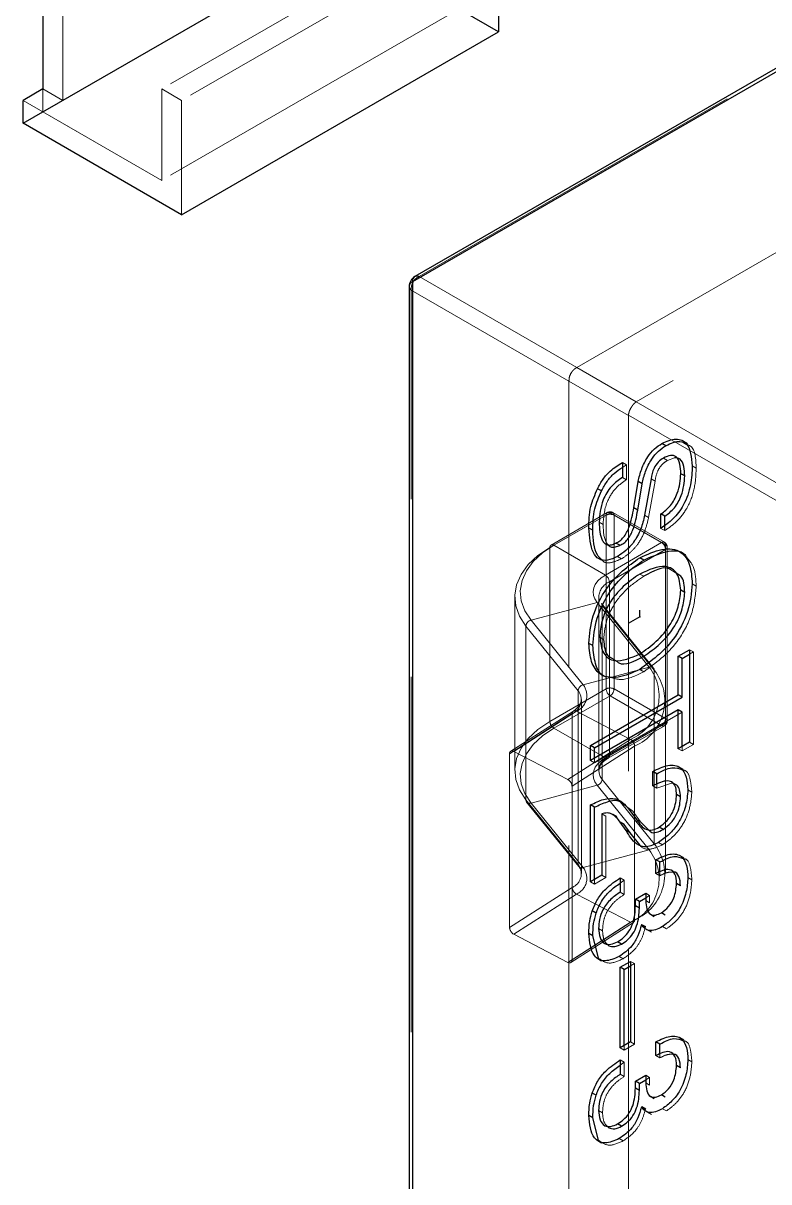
# Model space of a CAD drawing. Header units: millimetres. Extents: x 0 to 841, y 0 to 2287.
# Drawn here: x 625.284 to 627.946, y 238.921 to 243.06 of the extents above; entities that cross this region are included whole.
import ezdxf

# ---------------------------------------------------------------- set-up
doc = ezdxf.new("R2010")
doc.units = ezdxf.units.MM
doc.header["$PDSIZE"] = -1
doc.linetypes.add('HIDDEN', pattern=[1.905, 1.27, -0.635])

msp = doc.modelspace()

# ---------------------------------------------------------------- linework, layer by layer
at = {"color": 7, "linetype": 'HIDDEN', "lineweight": 18}
for p, q in [((625.8496, 244.5806), (625.8496, 242.7842)), ((626.9102, 243.4782), (625.7789, 242.825)), ((626.9809, 243.4373), (625.8496, 242.7842)), ((626.9102, 243.1515), (625.7789, 242.4984)), ((625.4253, 243.1108), (625.4253, 242.7842)), ((626.6973, 242.1551), (628.239, 243.0451)), ((627.2609, 241.8303), (629.0428, 242.8589)), ((625.3546, 242.7433), (625.3546, 242.825)), ((625.4253, 242.7842), (625.3546, 242.825)), ((625.8496, 242.7842), (625.7789, 242.825)), ((625.7789, 242.825), (625.7789, 242.4984)), ((625.7789, 242.4984), (625.2839, 242.7842)), ((625.8496, 242.7842), (625.8496, 242.3759)), ((625.7789, 242.4984), (625.3546, 242.7433)), ((629.255, 242.7365), (627.4731, 241.7078)), ((627.2605, 241.83), (626.6973, 242.1551)), ((626.6695, 237.5504), (626.6695, 242.1069)), ((626.6695, 242.1069), (627.2326, 241.7818)), ((627.4731, 241.7078), (627.2609, 241.8303)), ((627.2327, 236.9474), (627.2327, 241.7813)), ((627.2327, 241.7813), (627.4448, 241.6588)), ((628.0274, 241.3873), (627.4727, 241.7075)), ((627.4448, 241.6593), (627.9995, 241.339)), ((627.4448, 241.6588), (627.4448, 236.8249)), ((627.6555, 241.5592), (627.6414, 241.5673)), ((627.4376, 241.4828), (627.4235, 241.491)), ((627.5845, 241.4984), (627.5703, 241.5066)), ((627.6091, 241.5078), (627.5845, 241.4984)), ((627.4235, 241.4728), (627.4376, 241.4828)), ((627.4376, 241.4828), (627.4376, 241.4293)), ((627.6869, 241.4705), (627.6727, 241.4787)), ((627.4376, 241.4293), (627.4235, 241.4375)), ((627.54, 241.4237), (627.5168, 241.2943)), ((627.54, 241.4237), (627.5259, 241.4319)), ((627.3655, 241.3027), (627.1647, 241.1868)), ((627.3696, 241.3119), (627.1689, 241.196)), ((627.1789, 241.195), (627.3796, 241.3109)), ((627.3655, 240.6821), (627.3655, 241.3027)), ((627.3796, 241.3109), (627.5635, 241.2047)), ((627.5735, 241.2057), (627.3896, 241.3119)), ((627.3938, 241.3027), (627.3938, 240.6821)), ((627.5776, 241.1966), (627.3938, 241.3027)), ((627.5168, 241.2943), (627.5027, 241.3025)), ((627.3546, 241.2698), (627.3404, 241.2779)), ((627.5748, 241.2475), (627.5607, 241.2556)), ((627.5635, 241.2047), (627.3627, 241.0888)), ((627.1647, 240.5662), (627.1647, 241.1868)), ((627.1789, 241.195), (627.3627, 241.0888)), ((627.3768, 241.0643), (627.5776, 241.1803)), ((627.5776, 240.576), (627.5776, 241.1966)), ((627.5776, 241.1803), (627.5776, 240.5597)), ((627.5835, 240.5678), (627.5835, 241.1884)), ((627.3346, 241.1503), (627.3487, 241.1421)), ((627.4202, 241.1471), (627.4061, 241.1552)), ((627.4995, 241.0842), (627.4853, 241.0924)), ((627.618, 241.0937), (627.5966, 241.1071)), ((627.3768, 241.0643), (627.3768, 240.4438)), ((627.6869, 241.0496), (627.6727, 241.0578)), ((627.0388, 241.0113), (627.0388, 240.3907)), ((627.3388, 241.0113), (627.3388, 240.3907)), ((627.0972, 240.9276), (627.3328, 240.991)), ((627.3328, 240.991), (627.5192, 240.7603)), ((627.5348, 240.7565), (627.3484, 240.9872)), ((627.3509, 240.9796), (627.3509, 240.359)), ((627.5373, 240.7488), (627.3509, 240.9796)), ((627.2836, 240.6968), (627.0972, 240.9276)), ((627.0791, 240.2858), (627.0791, 240.9064)), ((627.0791, 240.9064), (627.2654, 240.6756)), ((627.3565, 240.8589), (627.3424, 240.8671)), ((627.3857, 240.7919), (627.4063, 240.7782)), ((627.6772, 240.814), (627.6631, 240.8222)), ((627.6631, 240.8058), (627.6772, 240.814)), ((627.6772, 240.814), (627.6772, 240.4838)), ((627.2836, 240.6968), (627.5192, 240.7603)), ((627.4995, 240.7429), (627.4853, 240.7511)), ((627.5373, 240.7488), (627.5373, 240.1282)), ((627.1647, 240.5662), (627.3655, 240.6821)), ((627.2654, 240.0551), (627.2654, 240.6756)), ((627.3938, 240.6821), (627.5776, 240.576)), ((627.3796, 240.6576), (627.1789, 240.5417)), ((627.2776, 240.0233), (627.2776, 240.6439)), ((627.5635, 240.5515), (627.3796, 240.6576)), ((627.5776, 240.0233), (627.5776, 240.6439)), ((627.2442, 240.5937), (627.0207, 240.4504)), ((627.2483, 240.6028), (627.0247, 240.4595)), ((627.0355, 240.459), (627.2591, 240.6023)), ((627.2442, 239.9731), (627.2442, 240.5937)), ((627.2591, 240.6023), (627.4523, 240.5019)), ((627.6366, 240.5987), (627.3237, 240.418)), ((627.3627, 240.4356), (627.1789, 240.5417)), ((627.3627, 240.4356), (627.5635, 240.5515)), ((627.3727, 240.4346), (627.5735, 240.5505)), ((627.5776, 240.5597), (627.3768, 240.4438)), ((627.4523, 240.5019), (627.2287, 240.3585)), ((627.0355, 240.459), (627.2287, 240.3585)), ((627.2436, 240.3345), (627.4672, 240.4778)), ((627.4672, 240.4778), (627.4672, 239.8572)), ((627.6366, 240.4604), (627.6225, 240.4686)), ((627.6772, 240.4838), (627.6366, 240.4604)), ((627.6366, 240.4604), (627.6366, 240.4767)), ((627.6772, 240.4838), (627.6631, 240.492)), ((627.0207, 239.8298), (627.0207, 240.4504)), ((627.3237, 240.418), (627.3095, 240.4262)), ((627.3237, 240.418), (627.3237, 240.4344)), ((627.6393, 240.3957), (627.6252, 240.4039)), ((627.3328, 240.3378), (627.0972, 240.2743)), ((627.2436, 240.3345), (627.2436, 239.7139)), ((627.5192, 240.107), (627.3328, 240.3378)), ((627.3509, 240.359), (627.5373, 240.1282)), ((627.5458, 240.3275), (627.5317, 240.3357)), ((627.5991, 240.3451), (627.5458, 240.3275)), ((627.5458, 240.3275), (627.5458, 240.3403)), ((627.6714, 240.313), (627.6573, 240.3212)), ((627.2654, 240.0551), (627.0791, 240.2858)), ((627.0816, 240.2781), (627.268, 240.0474)), ((627.0972, 240.2743), (627.2836, 240.0436)), ((627.4218, 240.2783), (627.4076, 240.2865)), ((627.42, 240.2755), (627.4608, 240.245)), ((627.4608, 240.245), (627.4467, 240.2531)), ((627.3642, 240.2271), (627.3501, 240.2353)), ((627.3642, 240.2271), (627.3642, 240.0085)), ((627.4608, 240.245), (627.4879, 240.207)), ((627.4879, 240.207), (627.4737, 240.2152)), ((627.4879, 240.207), (627.5242, 240.1719)), ((627.4795, 240.1256), (627.4936, 240.1174)), ((627.5671, 240.1256), (627.5529, 240.1338)), ((627.5192, 240.107), (627.2836, 240.0436)), ((627.6422, 240.0789), (627.628, 240.0871)), ((627.3642, 240.0085), (627.3237, 239.9851)), ((627.3237, 239.9851), (627.3237, 240.0014)), ((627.3642, 240.0085), (627.3501, 240.0167)), ((627.4299, 239.9991), (627.4158, 240.0072)), ((627.4158, 239.9881), (627.4299, 239.9991)), ((627.4299, 239.9991), (627.4299, 239.9478)), ((627.5574, 240.0147), (627.5433, 240.0228)), ((627.5574, 240.0147), (627.5574, 240.0291)), ((627.6714, 240.0002), (627.6573, 240.0083)), ((627.0207, 239.8298), (627.2442, 239.9731)), ((627.3237, 239.9851), (627.3095, 239.9932)), ((627.2591, 239.9491), (627.0355, 239.8057)), ((627.4523, 239.8486), (627.2591, 239.9491)), ((627.4299, 239.9478), (627.4158, 239.9559)), ((627.5207, 239.9444), (627.5066, 239.9526)), ((627.5066, 239.9362), (627.5207, 239.9444)), ((627.5207, 239.9176), (627.5066, 239.9258)), ((627.5207, 239.9444), (627.5207, 239.9176)), ((627.5236, 239.8773), (627.5237, 239.8772)), ((627.2287, 239.7053), (627.4523, 239.8486)), ((627.2395, 239.7048), (627.4631, 239.8481)), ((627.4672, 239.8572), (627.2436, 239.7139)), ((627.5053, 239.8306), (627.4911, 239.8388)), ((627.5806, 239.825), (627.5665, 239.8332)), ((627.2287, 239.7053), (627.0355, 239.8057)), ((627.3526, 239.8184), (627.3385, 239.8265)), ((627.5072, 239.8317), (627.5053, 239.8306)), ((627.513, 239.821), (627.5272, 239.8128)), ((627.3353, 239.7181), (627.3494, 239.71)), ((627.426, 239.718), (627.4119, 239.7261)), ((627.4666, 239.7007), (627.4525, 239.7089)), ((627.4525, 239.6926), (627.4666, 239.7007)), ((627.4666, 239.7007), (627.4666, 239.4129)), ((627.4666, 239.4129), (627.4525, 239.4211)), ((627.6422, 239.4285), (627.628, 239.4366)), ((627.4299, 239.3917), (627.4158, 239.3999)), ((627.4666, 239.4129), (627.4299, 239.3917)), ((627.4299, 239.3917), (627.4299, 239.4081)), ((627.5574, 239.3642), (627.5574, 239.3786)), ((627.4299, 239.3486), (627.4158, 239.3568)), ((627.4158, 239.3377), (627.4299, 239.3486)), ((627.4299, 239.3486), (627.4299, 239.2973)), ((627.5574, 239.3642), (627.5433, 239.3724)), ((627.6714, 239.3497), (627.6573, 239.3579)), ((627.4299, 239.2973), (627.4158, 239.3055)), ((627.5207, 239.2939), (627.5066, 239.3021)), ((627.5066, 239.2858), (627.5207, 239.2939)), ((627.5207, 239.2672), (627.5066, 239.2753)), ((627.5207, 239.2939), (627.5207, 239.2672)), ((627.5236, 239.2268), (627.5237, 239.2268)), ((627.3526, 239.1679), (627.3385, 239.1761)), ((627.5053, 239.1802), (627.4911, 239.1883)), ((627.5072, 239.1813), (627.5053, 239.1802)), ((627.5806, 239.1746), (627.5665, 239.1827)), ((627.513, 239.1705), (627.5272, 239.1624)), ((627.3353, 239.0677), (627.3494, 239.0595)), ((627.426, 239.0675), (627.4119, 239.0757))]:
    msp.add_line(p, q, dxfattribs=at)
at = {"color": 7, "linetype": 'Continuous', "lineweight": 25}
for p, q in [((626.9809, 243.4373), (626.9809, 243.0291)), ((625.2839, 242.7025), (626.4153, 243.3556)), ((626.9809, 243.0291), (626.4153, 243.3556)), ((625.3546, 243.1516), (625.3546, 242.825)), ((625.8496, 242.3759), (626.9809, 243.0291)), ((628.2156, 243.0264), (626.674, 242.1364)), ((628.2239, 243.0447), (626.6822, 242.1548)), ((625.3546, 242.825), (625.2839, 242.7842)), ((625.2839, 242.7025), (625.2839, 242.7842)), ((625.8496, 242.3759), (625.2839, 242.7025)), ((626.6622, 242.1201), (626.6622, 237.5636)), ((626.674, 242.1364), (626.674, 237.58)), ((627.5787, 241.5509), (627.5645, 241.559)), ((627.4235, 241.491), (627.4235, 241.4375)), ((627.6463, 241.4427), (627.6321, 241.4508)), ((627.4641, 241.3292), (627.4795, 241.4229)), ((627.4782, 241.3211), (627.4937, 241.4148)), ((627.4937, 241.4148), (627.4795, 241.4229)), ((627.5259, 241.4319), (627.5027, 241.3025)), ((627.3488, 241.3891), (627.3346, 241.3973)), ((627.4782, 241.3211), (627.4641, 241.3292)), ((627.5607, 241.2556), (627.5607, 241.3069)), ((627.5748, 241.2988), (627.5607, 241.3069)), ((627.5748, 241.2475), (627.5748, 241.2988)), ((627.3179, 241.2486), (627.3037, 241.2568)), ((627.4145, 241.195), (627.4003, 241.2032)), ((627.4995, 241.1422), (627.4853, 241.1504)), ((627.6463, 241.0262), (627.6321, 241.0344)), ((627.3179, 240.8366), (627.3037, 240.8448)), ((627.4995, 240.7987), (627.4853, 240.8068)), ((627.6225, 240.7988), (627.6631, 240.8222)), ((627.6225, 240.6604), (627.6225, 240.7988)), ((627.6366, 240.7906), (627.6225, 240.7988)), ((627.6366, 240.7906), (627.6631, 240.8058)), ((627.6366, 240.6523), (627.6366, 240.7906)), ((627.6631, 240.8222), (627.6631, 240.492)), ((627.3095, 240.4798), (627.6225, 240.6604)), ((627.3237, 240.4716), (627.6366, 240.6523)), ((627.6366, 240.6523), (627.6225, 240.6604)), ((627.6225, 240.6069), (627.3095, 240.4262)), ((627.6225, 240.4686), (627.6225, 240.6069)), ((627.6366, 240.5987), (627.6225, 240.6069)), ((627.6366, 240.4767), (627.6366, 240.5987)), ((627.3095, 240.4262), (627.3095, 240.4798)), ((627.3237, 240.4716), (627.3095, 240.4798)), ((627.3237, 240.4344), (627.3237, 240.4716)), ((627.6631, 240.492), (627.6225, 240.4686)), ((627.5317, 240.3357), (627.5317, 240.387)), ((627.5458, 240.3788), (627.5317, 240.387)), ((627.5458, 240.3403), (627.5458, 240.3788)), ((627.6308, 240.2963), (627.6167, 240.3044)), ((627.3095, 239.9932), (627.3095, 240.2676)), ((627.3237, 240.2595), (627.3095, 240.2676)), ((627.3237, 240.0014), (627.3237, 240.2595)), ((627.4467, 240.2531), (627.4737, 240.2152)), ((627.3501, 240.2353), (627.3501, 240.0167)), ((627.4036, 240.2248), (627.3894, 240.233)), ((627.437, 240.1762), (627.4158, 240.2063)), ((627.4299, 240.1981), (627.4158, 240.2063)), ((627.4512, 240.168), (627.4299, 240.1981)), ((627.4512, 240.168), (627.437, 240.1762)), ((627.4851, 240.1247), (627.4512, 240.168)), ((627.569, 240.1803), (627.5549, 240.1884)), ((627.5433, 240.0228), (627.5433, 240.0719)), ((627.5574, 240.0638), (627.5433, 240.0719)), ((627.5574, 240.0291), (627.5574, 240.0638)), ((627.3501, 240.0167), (627.3095, 239.9932)), ((627.4158, 240.0072), (627.4158, 239.9559)), ((627.6308, 239.979), (627.6167, 239.9871)), ((627.4699, 239.9314), (627.5066, 239.9526)), ((627.4699, 239.9068), (627.4699, 239.9314)), ((627.484, 239.9232), (627.4699, 239.9314)), ((627.484, 239.9232), (627.5066, 239.9362)), ((627.484, 239.8987), (627.484, 239.9232)), ((627.5066, 239.9526), (627.5066, 239.9258)), ((627.3294, 239.8808), (627.3153, 239.889)), ((627.484, 239.8987), (627.4699, 239.9068)), ((627.5229, 239.8776), (627.5236, 239.8773)), ((627.5237, 239.8772), (627.5371, 239.8695)), ((627.5767, 239.8741), (627.5626, 239.8823)), ((627.493, 239.8399), (627.4911, 239.8388)), ((627.5072, 239.8317), (627.493, 239.8399)), ((627.3179, 239.8005), (627.3037, 239.8087)), ((627.3377, 239.7211), (627.3179, 239.8005)), ((627.4202, 239.7704), (627.4061, 239.7786)), ((627.4158, 239.6877), (627.4525, 239.7089)), ((627.4525, 239.7089), (627.4525, 239.4211)), ((627.4158, 239.3999), (627.4158, 239.6877)), ((627.4299, 239.6795), (627.4158, 239.6877)), ((627.4299, 239.6795), (627.4525, 239.6926)), ((627.4299, 239.4081), (627.4299, 239.6795)), ((627.4525, 239.4211), (627.4158, 239.3999)), ((627.5433, 239.3724), (627.5433, 239.4215)), ((627.5574, 239.4133), (627.5433, 239.4215)), ((627.5574, 239.3786), (627.5574, 239.4133)), ((627.4158, 239.3568), (627.4158, 239.3055)), ((627.6308, 239.3285), (627.6167, 239.3367)), ((627.4699, 239.2809), (627.5066, 239.3021)), ((627.5066, 239.3021), (627.5066, 239.2753)), ((627.4699, 239.2564), (627.4699, 239.2809)), ((627.484, 239.2728), (627.4699, 239.2809)), ((627.484, 239.2482), (627.4699, 239.2564)), ((627.484, 239.2728), (627.5066, 239.2858)), ((627.484, 239.2482), (627.484, 239.2728)), ((627.3294, 239.2304), (627.3153, 239.2385)), ((627.5229, 239.2272), (627.5236, 239.2268)), ((627.5237, 239.2268), (627.5371, 239.219)), ((627.5767, 239.2237), (627.5626, 239.2318)), ((627.493, 239.1894), (627.4911, 239.1883)), ((627.5072, 239.1813), (627.493, 239.1894)), ((627.3179, 239.1501), (627.3037, 239.1582)), ((627.3377, 239.0707), (627.3179, 239.1501)), ((627.4202, 239.1199), (627.4061, 239.1281))]:
    msp.add_line(p, q, dxfattribs=at)
at = {"color": 7, "linetype": 'Continuous'}
for q in [(627.4857, 240.9635), (627.4438, 240.9152)]:
    msp.add_line((627.4857, 240.9394), q, dxfattribs=at)
at = {"color": 7, "linetype": 'HIDDEN', "lineweight": 18, "flags": 128}
for points in [[(627.1647, 241.1868), (627.122, 241.1581), (627.0873, 241.1259), (627.0616, 241.0911), (627.0453, 241.0544), (627.0389, 241.0167), (627.0424, 240.9789), (627.0559, 240.9418), (627.0791, 240.9064)], [(627.0972, 240.9276), (627.0751, 240.9614), (627.0623, 240.9967), (627.0589, 241.0328), (627.065, 241.0687), (627.0805, 241.1037), (627.1051, 241.1369), (627.1381, 241.1676), (627.1789, 241.195)], [(627.3627, 241.0888), (627.3478, 241.0788), (627.3357, 241.0676), (627.3267, 241.0554), (627.321, 241.0426), (627.3188, 241.0295), (627.32, 241.0163), (627.3248, 241.0034), (627.3328, 240.991)], [(627.0791, 240.2858), (627.0559, 240.3212), (627.0424, 240.3583), (627.0389, 240.3961), (627.0453, 240.4338), (627.0616, 240.4705), (627.0873, 240.5053), (627.122, 240.5375), (627.1647, 240.5662)], [(627.1789, 240.5417), (627.1381, 240.5143), (627.1051, 240.4837), (627.0805, 240.4505), (627.065, 240.4155), (627.0589, 240.3795), (627.0623, 240.3435), (627.0751, 240.3081), (627.0972, 240.2743)], [(627.3328, 240.3378), (627.3248, 240.3501), (627.32, 240.3631), (627.3188, 240.3763), (627.321, 240.3894), (627.3267, 240.4022), (627.3357, 240.4144), (627.3478, 240.4256), (627.3627, 240.4356)], [(627.3768, 240.4438), (627.3639, 240.4351), (627.3535, 240.4254), (627.3457, 240.4148), (627.3407, 240.4037), (627.3388, 240.3923), (627.3399, 240.3809), (627.344, 240.3697), (627.3509, 240.359)]]:
    msp.add_lwpolyline(points, dxfattribs=at)
at = {"color": 7, "linetype": 'Continuous', "lineweight": 25}
for centre, radius, start, end in [((626.7022, 242.1201), 0.04, 119.9973, 180), ((626.6934, 242.1387), 0.0196, 124.7789, 186.5333), ((626.6822, 242.1181), 0.0201, 114.3332, 174.3466)]:
    msp.add_arc(centre, radius, start, end, dxfattribs=at)
at = {"color": 7, "linetype": 'HIDDEN', "lineweight": 18}
for centre, radius, start, end in [((626.7185, 242.1107), 0.0492, 115.4861, 184.5139), ((626.6902, 242.1394), 0.0173, 65.4645, 117.2604), ((626.6795, 242.1209), 0.0173, 182.7397, 234.5446), ((627.3741, 241.3041), 0.00873, 50.7967, 189.214), ((627.3796, 241.2754), 0.0307, 62.6097, 117.3903), ((627.3796, 241.2945), 0.02, 60.0027, 119.9973), ((627.3851, 241.3041), 0.00873, 350.786, 129.2033), ((627.569, 241.198), 0.00873, 350.786, 129.2033), ((627.5469, 241.1789), 0.0307, 2.6055, 57.3945), ((627.5635, 241.1884), 0.02, 0, 60.0027), ((627.1733, 241.1882), 0.00873, 50.7967, 189.214), ((627.5745, 241.1884), 0.00873, 290.7834, 69.2166), ((627.3461, 241.0629), 0.0307, 2.6055, 57.3945), ((627.4026, 241.0057), 0.0641, 113.7014, 174.9785), ((627.3389, 240.9798), 0.012, 358.7633, 38.1762), ((627.103, 240.9042), 0.0241, 104.0811, 174.8849), ((627.386, 240.6569), 0.1686, 293.1683, 37.803), ((627.3976, 240.6404), 0.1769, 293.1683, 37.803), ((627.5243, 240.7483), 0.013, 2.1001, 113.3338), ((627.2232, 240.6428), 0.0535, 293.1683, 37.803), ((627.2348, 240.659), 0.0617, 293.1683, 37.803), ((627.2894, 240.6735), 0.0241, 104.0811, 174.8849), ((627.3796, 240.6548), 0.0307, 62.6097, 117.3903), ((627.3962, 240.6835), 0.0307, 182.6055, 237.3945), ((627.3631, 240.6835), 0.0307, 302.6055, 357.3945), ((627.2535, 240.5948), 0.00935, 53.3177, 186.8215), ((627.1954, 240.5676), 0.0307, 182.6055, 237.3945), ((627.5469, 240.5774), 0.0307, 302.6055, 357.3945), ((627.569, 240.5583), 0.00873, 230.7967, 9.214), ((627.5635, 240.5678), 0.02, 299.9973, 0), ((627.5745, 240.5678), 0.00873, 290.7834, 69.2166), ((627.4378, 240.4763), 0.0294, 2.9913, 60.4271), ((627.0299, 240.4515), 0.00935, 53.3177, 186.8215), ((627.3682, 240.4424), 0.00873, 230.7967, 9.214), ((627.2142, 240.3329), 0.0294, 2.9913, 60.4271), ((627.327, 240.3611), 0.0241, 284.0811, 354.8849), ((627.0911, 240.2855), 0.012, 178.7633, 218.1762), ((627.0922, 240.2879), 0.0145, 222.8101, 289.9933), ((627.3976, 240.0198), 0.1769, 293.1683, 37.803), ((627.386, 240.0037), 0.1686, 293.1683, 37.803), ((627.2232, 240.0223), 0.0535, 293.1683, 37.803), ((627.2348, 240.0058), 0.0617, 293.1683, 37.803), ((627.2784, 240.0555), 0.013, 182.1001, 293.3338), ((627.2736, 239.9747), 0.0294, 182.9913, 240.4271), ((627.4569, 239.8564), 0.0103, 307.0094, 4.8682), ((627.0501, 239.8313), 0.0294, 182.9913, 240.4271), ((627.2343, 239.7128), 0.00935, 233.3177, 6.8215)]:
    msp.add_arc(centre, radius, start, end, dxfattribs=at)
for points, knots in [([(627.2326, 241.7818), (627.2329, 241.7868), (627.2334, 241.7972), (627.2408, 241.8124), (627.2504, 241.8238), (627.2572, 241.828), (627.2605, 241.83)], [0, 0, 0, 0, 0.270879, 0.562239, 0.789104, 1, 1, 1, 1]), ([(627.2609, 241.8303), (627.2609, 241.8302), (627.2607, 241.8301), (627.2606, 241.8301), (627.2605, 241.83)], [0, 0, 0, 0, 0.559524, 1, 1, 1, 1]), ([(627.2326, 241.7818), (627.2326, 241.7817), (627.2327, 241.7815), (627.2327, 241.7814), (627.2327, 241.7813)], [0, 0, 0, 0, 0.5604225, 1, 1, 1, 1]), ([(627.4448, 241.6593), (627.4456, 241.664), (627.4474, 241.6737), (627.455, 241.6887), (627.464, 241.7005), (627.4698, 241.7053), (627.4727, 241.7075)], [0, 0, 0, 0, 0.270879, 0.562239, 0.789104, 1, 1, 1, 1]), ([(627.4727, 241.7075), (627.4727, 241.7076), (627.4729, 241.7077), (627.473, 241.7078), (627.4731, 241.7078)], [0, 0, 0, 0, 0.560423, 1, 1, 1, 1]), ([(627.4448, 241.6588), (627.4448, 241.6589), (627.4448, 241.6591), (627.4448, 241.6592), (627.4448, 241.6593)], [0, 0, 0, 0, 0.559524, 1, 1, 1, 1]), ([(627.6533, 241.555), (627.658, 241.5533), (627.684, 241.5441), (627.6856, 241.5036), (627.6869, 241.4705)], [0, 0, 0, 0, 0.184001, 1, 1, 1, 1]), ([(627.5845, 241.4984), (627.578, 241.4942), (627.5652, 241.4857), (627.5458, 241.4576), (627.5422, 241.4366), (627.54, 241.4237)], [0, 0, 0, 0, 0.281065, 0.560857, 1, 1, 1, 1]), ([(627.6869, 241.4705), (627.686, 241.4484), (627.6843, 241.4042), (627.6613, 241.3338), (627.619, 241.278), (627.5896, 241.2577), (627.5748, 241.2475)], [0, 0, 0, 0, 0.281051, 0.56001, 0.779449, 1, 1, 1, 1]), ([(627.4376, 241.4293), (627.424, 241.4199), (627.3969, 241.4012), (627.3593, 241.3383), (627.3564, 241.2958), (627.3546, 241.2698)], [0, 0, 0, 0, 0.281068, 0.559952, 1, 1, 1, 1]), ([(627.5168, 241.2943), (627.5131, 241.278), (627.5056, 241.2454), (627.481, 241.1996), (627.4504, 241.1664), (627.4303, 241.1535), (627.4202, 241.1471)], [0, 0, 0, 0, 0.280441, 0.559451, 0.779474, 1, 1, 1, 1]), ([(627.3546, 241.2698), (627.3555, 241.2456), (627.3567, 241.2153), (627.3709, 241.1981), (627.3737, 241.1947)], [0, 0, 0, 0, 0.799239, 1, 1, 1, 1]), ([(627.4202, 241.1471), (627.4083, 241.1416), (627.3844, 241.1308), (627.3589, 241.1317), (627.3511, 241.1416), (627.3497, 241.1434)], [0, 0, 0, 0, 0.450992, 0.900543, 1, 1, 1, 1]), ([(627.654, 241.1503), (627.6629, 241.1401), (627.6836, 241.1161), (627.6857, 241.0738), (627.6869, 241.0496)], [0, 0, 0, 0, 0.427849, 1, 1, 1, 1]), ([(627.4995, 241.0842), (627.4797, 241.0708), (627.4402, 241.044), (627.3897, 240.9835), (627.3617, 240.9157), (627.3582, 240.8779), (627.3565, 240.8589)], [0, 0, 0, 0, 0.280886, 0.559907, 0.779495, 1, 1, 1, 1]), ([(627.6869, 241.0496), (627.6839, 241.0171), (627.6781, 240.9521), (627.6112, 240.8251), (627.5419, 240.7741), (627.4995, 240.7429)], [0, 0, 0, 0, 0.281135, 0.560381, 1, 1, 1, 1]), ([(627.4995, 240.7429), (627.4727, 240.7299), (627.4288, 240.7086), (627.3942, 240.7192), (627.3807, 240.7234)], [0, 0, 0, 0, 0.609905, 1, 1, 1, 1]), ([(627.2766, 240.6434), (627.276, 240.6366), (627.2748, 240.6236), (627.2569, 240.6095), (627.2483, 240.6028)], [0, 0, 0, 0, 0.52028, 1, 1, 1, 1]), ([(627.3398, 240.3914), (627.3407, 240.3981), (627.3423, 240.4107), (627.3593, 240.4266), (627.3709, 240.4335), (627.3727, 240.4346)], [0, 0, 0, 0, 0.481505, 0.920724, 1, 1, 1, 1]), ([(627.6381, 240.393), (627.6406, 240.3927), (627.6555, 240.3907), (627.667, 240.3592), (627.6699, 240.3284), (627.6714, 240.313)], [0, 0, 0, 0, 0.092178, 0.545213, 1, 1, 1, 1]), ([(627.6714, 240.313), (627.6697, 240.2937), (627.6662, 240.2553), (627.6411, 240.196), (627.6043, 240.152), (627.5795, 240.1344), (627.5671, 240.1256)], [0, 0, 0, 0, 0.280638, 0.559382, 0.779283, 1, 1, 1, 1]), ([(627.5671, 240.1256), (627.5523, 240.1188), (627.5227, 240.105), (627.4948, 240.1117), (627.4861, 240.1233), (627.4851, 240.1247)], [0, 0, 0, 0, 0.468478, 0.938768, 1, 1, 1, 1]), ([(627.268, 240.0474), (627.2735, 240.0401), (627.2798, 240.0319), (627.277, 240.0238), (627.2766, 240.0229)], [0, 0, 0, 0, 0.879962, 1, 1, 1, 1]), ([(627.6409, 240.076), (627.6436, 240.0756), (627.6578, 240.0735), (627.668, 240.0434), (627.6703, 240.0146), (627.6714, 240.0002)], [0, 0, 0, 0, 0.108774, 0.553483, 1, 1, 1, 1]), ([(627.6017, 240.0277), (627.5953, 240.0276), (627.5814, 240.0273), (627.5658, 240.0191), (627.5574, 240.0147)], [0, 0, 0, 0, 0.456725, 1, 1, 1, 1]), ([(627.6714, 240.0002), (627.6701, 239.9826), (627.6676, 239.9475), (627.6477, 239.8929), (627.6149, 239.8499), (627.592, 239.8334), (627.5806, 239.825)], [0, 0, 0, 0, 0.280832, 0.559816, 0.77948, 1, 1, 1, 1]), ([(627.4299, 239.9478), (627.4186, 239.9402), (627.396, 239.9252), (627.3675, 239.889), (627.3541, 239.8501), (627.3531, 239.829), (627.3526, 239.8184)], [0, 0, 0, 0, 0.280929, 0.559406, 0.779167, 1, 1, 1, 1]), ([(627.3526, 239.8184), (627.3535, 239.8065), (627.3554, 239.7829), (627.3683, 239.7705), (627.3747, 239.7643)], [0, 0, 0, 0, 0.501777, 1, 1, 1, 1]), ([(627.5053, 239.8306), (627.5018, 239.8178), (627.4948, 239.7923), (627.4679, 239.7471), (627.4419, 239.729), (627.426, 239.718)], [0, 0, 0, 0, 0.281257, 0.561403, 1, 1, 1, 1]), ([(627.426, 239.718), (627.4082, 239.7101), (627.3727, 239.6945), (627.3493, 239.7123), (627.3377, 239.7211)], [0, 0, 0, 0, 0.5016932, 1, 1, 1, 1]), ([(627.6409, 239.4255), (627.6436, 239.4251), (627.6578, 239.423), (627.668, 239.3929), (627.6703, 239.3641), (627.6714, 239.3497)], [0, 0, 0, 0, 0.108774, 0.553483, 1, 1, 1, 1]), ([(627.6017, 239.3772), (627.5953, 239.3771), (627.5814, 239.3768), (627.5658, 239.3687), (627.5574, 239.3642)], [0, 0, 0, 0, 0.456725, 1, 1, 1, 1]), ([(627.6714, 239.3497), (627.6701, 239.3321), (627.6676, 239.2971), (627.6477, 239.2424), (627.6149, 239.1995), (627.592, 239.1829), (627.5806, 239.1746)], [0, 0, 0, 0, 0.2808315, 0.5598156, 0.7794796, 1, 1, 1, 1]), ([(627.4299, 239.2973), (627.4186, 239.2898), (627.396, 239.2748), (627.3675, 239.2385), (627.3541, 239.1996), (627.3531, 239.1785), (627.3526, 239.1679)], [0, 0, 0, 0, 0.2809286, 0.5594057, 0.779167, 1, 1, 1, 1]), ([(627.5053, 239.1802), (627.5018, 239.1674), (627.4948, 239.1418), (627.4679, 239.0966), (627.4419, 239.0785), (627.426, 239.0675)], [0, 0, 0, 0, 0.281257, 0.561403, 1, 1, 1, 1]), ([(627.3526, 239.1679), (627.3535, 239.156), (627.3554, 239.1324), (627.3683, 239.12), (627.3747, 239.1138)], [0, 0, 0, 0, 0.501777, 1, 1, 1, 1]), ([(627.426, 239.0675), (627.4082, 239.0597), (627.3727, 239.044), (627.3493, 239.0618), (627.3377, 239.0707)], [0, 0, 0, 0, 0.501693, 1, 1, 1, 1])]:
    msp.add_open_spline(points, degree=3, knots=knots, dxfattribs=at)
at = {"color": 7, "linetype": 'Continuous', "lineweight": 25}
for points, knots in [([(627.5645, 241.559), (627.5818, 241.5664), (627.6162, 241.5812), (627.665, 241.5583), (627.6698, 241.5089), (627.6727, 241.4787)], [0, 0, 0, 0, 0.281149, 0.560398, 1, 1, 1, 1]), ([(627.4795, 241.4229), (627.4832, 241.4377), (627.4905, 241.4672), (627.5107, 241.5087), (627.5373, 241.541), (627.5555, 241.553), (627.5645, 241.559)], [0, 0, 0, 0, 0.280633, 0.560163, 0.77988, 1, 1, 1, 1]), ([(627.4937, 241.4148), (627.4973, 241.4295), (627.5046, 241.459), (627.5248, 241.5006), (627.5515, 241.5329), (627.5696, 241.5449), (627.5787, 241.5509)], [0, 0, 0, 0, 0.280633, 0.560163, 0.77988, 1, 1, 1, 1]), ([(627.5787, 241.5509), (627.5965, 241.5593), (627.6259, 241.5731), (627.6456, 241.5601), (627.6533, 241.555)], [0, 0, 0, 0, 0.6095088, 1, 1, 1, 1]), ([(627.3346, 241.3973), (627.3409, 241.409), (627.3535, 241.4324), (627.3846, 241.467), (627.4087, 241.4819), (627.4235, 241.491)], [0, 0, 0, 0, 0.280017, 0.560188, 1, 1, 1, 1]), ([(627.5703, 241.5066), (627.5639, 241.5023), (627.5511, 241.4939), (627.5316, 241.4658), (627.5281, 241.4447), (627.5259, 241.4319)], [0, 0, 0, 0, 0.281065, 0.560857, 1, 1, 1, 1]), ([(627.6321, 241.4508), (627.6315, 241.4627), (627.6301, 241.4863), (627.6186, 241.5124), (627.5956, 241.519), (627.5788, 241.5107), (627.5703, 241.5066)], [0, 0, 0, 0, 0.281258, 0.560741, 0.779851, 1, 1, 1, 1]), ([(627.6463, 241.4427), (627.6456, 241.4544), (627.6441, 241.4778), (627.633, 241.5053), (627.6164, 241.507), (627.6091, 241.5078)], [0, 0, 0, 0, 0.360656, 0.719037, 1, 1, 1, 1]), ([(627.3488, 241.3891), (627.3551, 241.4008), (627.3677, 241.4241), (627.3942, 241.4543), (627.4135, 241.4665), (627.4235, 241.4728)], [0, 0, 0, 0, 0.326605, 0.65339, 1, 1, 1, 1]), ([(627.6727, 241.4787), (627.6719, 241.4565), (627.6702, 241.4124), (627.6472, 241.342), (627.6049, 241.2862), (627.5754, 241.2658), (627.5607, 241.2556)], [0, 0, 0, 0, 0.281051, 0.56001, 0.779449, 1, 1, 1, 1]), ([(627.5607, 241.3069), (627.5726, 241.3159), (627.5965, 241.3338), (627.6271, 241.3905), (627.6302, 241.4279), (627.6321, 241.4508)], [0, 0, 0, 0, 0.280336, 0.559431, 1, 1, 1, 1]), ([(627.4235, 241.4375), (627.4099, 241.4281), (627.3828, 241.4093), (627.3452, 241.3464), (627.3422, 241.304), (627.3404, 241.2779)], [0, 0, 0, 0, 0.281068, 0.559952, 1, 1, 1, 1]), ([(627.5748, 241.2988), (627.5868, 241.3077), (627.6107, 241.3257), (627.6412, 241.3823), (627.6444, 241.4197), (627.6463, 241.4427)], [0, 0, 0, 0, 0.280336, 0.559431, 1, 1, 1, 1]), ([(627.3037, 241.2568), (627.304, 241.2819), (627.3046, 241.3267), (627.3255, 241.3758), (627.3346, 241.3973)], [0, 0, 0, 0, 0.561832, 1, 1, 1, 1]), ([(627.3179, 241.2486), (627.3182, 241.2738), (627.3187, 241.3185), (627.3396, 241.3676), (627.3488, 241.3891)], [0, 0, 0, 0, 0.561832, 1, 1, 1, 1]), ([(627.4003, 241.2032), (627.405, 241.2054), (627.4143, 241.2099), (627.4279, 241.2233), (627.4388, 241.24), (627.455, 241.276), (627.46, 241.3056), (627.4641, 241.3292)], [0, 0, 0, 0, 0.125132, 0.250051, 0.3751, 0.500419, 1, 1, 1, 1]), ([(627.5027, 241.3025), (627.4989, 241.2862), (627.4914, 241.2536), (627.4669, 241.2077), (627.4362, 241.1746), (627.4162, 241.1617), (627.4061, 241.1552)], [0, 0, 0, 0, 0.280441, 0.559451, 0.779474, 1, 1, 1, 1]), ([(627.4145, 241.195), (627.4191, 241.1973), (627.4285, 241.2017), (627.442, 241.2151), (627.4529, 241.2319), (627.4692, 241.2678), (627.4742, 241.2974), (627.4782, 241.3211)], [0, 0, 0, 0, 0.125132, 0.250051, 0.3751, 0.500419, 1, 1, 1, 1]), ([(627.4061, 241.1552), (627.394, 241.1495), (627.3697, 241.1382), (627.338, 241.1432), (627.3092, 241.1791), (627.306, 241.2247), (627.3037, 241.2568)], [0, 0, 0, 0, 0.186972, 0.373347, 0.560154, 1, 1, 1, 1]), ([(627.3497, 241.1434), (627.344, 241.149), (627.3212, 241.1712), (627.3193, 241.2154), (627.3179, 241.2486)], [0, 0, 0, 0, 0.248666, 1, 1, 1, 1]), ([(627.3404, 241.2779), (627.3417, 241.2542), (627.3433, 241.2244), (627.359, 241.202), (627.3703, 241.1956), (627.3847, 241.196), (627.3951, 241.2008), (627.4003, 241.2032)], [0, 0, 0, 0, 0.499082, 0.624446, 0.749632, 0.874738, 1, 1, 1, 1]), ([(627.3737, 241.1947), (627.3772, 241.1922), (627.3843, 241.1873), (627.3989, 241.1879), (627.4093, 241.1927), (627.4145, 241.195)], [0, 0, 0, 0, 0.333336, 0.666462, 1, 1, 1, 1]), ([(627.4853, 241.1504), (627.5121, 241.1627), (627.5656, 241.1872), (627.6331, 241.1803), (627.6675, 241.1279), (627.671, 241.0812), (627.6727, 241.0578)], [0, 0, 0, 0, 0.280853, 0.559628, 0.779347, 1, 1, 1, 1]), ([(627.4995, 241.1422), (627.5258, 241.1539), (627.5782, 241.1771), (627.6369, 241.1787), (627.6516, 241.1543), (627.654, 241.1503)], [0, 0, 0, 0, 0.457158, 0.910935, 1, 1, 1, 1]), ([(627.3037, 240.8448), (627.3065, 240.8769), (627.312, 240.941), (627.3606, 241.0387), (627.4236, 241.1068), (627.4647, 241.1358), (627.4853, 241.1504)], [0, 0, 0, 0, 0.280263, 0.55858, 0.778975, 1, 1, 1, 1]), ([(627.3179, 240.8366), (627.3206, 240.8687), (627.3261, 240.9328), (627.3748, 241.0306), (627.4378, 241.0986), (627.4789, 241.1277), (627.4995, 241.1422)], [0, 0, 0, 0, 0.280263, 0.55858, 0.778975, 1, 1, 1, 1]), ([(627.6321, 241.0344), (627.6295, 241.0562), (627.6241, 241.0996), (627.5697, 241.131), (627.5174, 241.1071), (627.4853, 241.0924)], [0, 0, 0, 0, 0.280748, 0.559819, 1, 1, 1, 1]), ([(627.5966, 241.1071), (627.5947, 241.1084), (627.5714, 241.1242), (627.5338, 241.1033), (627.4995, 241.0842)], [0, 0, 0, 0, 0.08429, 1, 1, 1, 1]), ([(627.4853, 241.0924), (627.4655, 241.0789), (627.4261, 241.0521), (627.3755, 240.9916), (627.3475, 240.9239), (627.3441, 240.886), (627.3424, 240.8671)], [0, 0, 0, 0, 0.280886, 0.559907, 0.779495, 1, 1, 1, 1]), ([(627.6463, 241.0262), (627.6449, 241.05), (627.6431, 241.0817), (627.6231, 241.0913), (627.618, 241.0937)], [0, 0, 0, 0, 0.7493438, 1, 1, 1, 1]), ([(627.6727, 241.0578), (627.6698, 241.0252), (627.6639, 240.9603), (627.5971, 240.8333), (627.5277, 240.7823), (627.4853, 240.7511)], [0, 0, 0, 0, 0.281135, 0.560381, 1, 1, 1, 1]), ([(627.4853, 240.8068), (627.5052, 240.8207), (627.545, 240.8483), (627.5961, 240.9085), (627.6259, 240.9765), (627.6301, 241.0151), (627.6321, 241.0344)], [0, 0, 0, 0, 0.280882, 0.560067, 0.779616, 1, 1, 1, 1]), ([(627.4995, 240.7987), (627.5194, 240.8125), (627.5591, 240.8401), (627.6102, 240.9003), (627.64, 240.9684), (627.6442, 241.0069), (627.6463, 241.0262)], [0, 0, 0, 0, 0.280882, 0.560067, 0.779616, 1, 1, 1, 1]), ([(627.4853, 240.7511), (627.4592, 240.7395), (627.4072, 240.7166), (627.3426, 240.7258), (627.3095, 240.777), (627.3056, 240.8221), (627.3037, 240.8448)], [0, 0, 0, 0, 0.280766, 0.559553, 0.779356, 1, 1, 1, 1]), ([(627.3807, 240.7234), (627.3726, 240.724), (627.3465, 240.726), (627.3243, 240.7703), (627.32, 240.8145), (627.3179, 240.8366)], [0, 0, 0, 0, 0.18384, 0.591141, 1, 1, 1, 1]), ([(627.3424, 240.8671), (627.3452, 240.846), (627.351, 240.804), (627.4028, 240.7713), (627.454, 240.7933), (627.4853, 240.8068)], [0, 0, 0, 0, 0.280824, 0.560143, 1, 1, 1, 1]), ([(627.3565, 240.8589), (627.3582, 240.8361), (627.3606, 240.8049), (627.3804, 240.7946), (627.3857, 240.7919)], [0, 0, 0, 0, 0.7311728, 1, 1, 1, 1]), ([(627.4063, 240.7782), (627.4078, 240.7771), (627.4298, 240.7615), (627.4658, 240.7807), (627.4995, 240.7987)], [0, 0, 0, 0, 0.065948, 1, 1, 1, 1]), ([(627.5317, 240.387), (627.5501, 240.3961), (627.5868, 240.4144), (627.6323, 240.4071), (627.6536, 240.3689), (627.656, 240.3371), (627.6573, 240.3212)], [0, 0, 0, 0, 0.28072, 0.559084, 0.779116, 1, 1, 1, 1]), ([(627.5458, 240.3788), (627.5647, 240.3888), (627.5993, 240.407), (627.626, 240.3974), (627.6381, 240.393)], [0, 0, 0, 0, 0.545814, 1, 1, 1, 1]), ([(627.6167, 240.3044), (627.6162, 240.3131), (627.6153, 240.3306), (627.6044, 240.3491), (627.5769, 240.3577), (627.5503, 240.3447), (627.5317, 240.3357)], [0, 0, 0, 0, 0.187355, 0.374008, 0.560834, 1, 1, 1, 1]), ([(627.6308, 240.2963), (627.6303, 240.3049), (627.6294, 240.3223), (627.6187, 240.3414), (627.6056, 240.3438), (627.5991, 240.3451)], [0, 0, 0, 0, 0.334065, 0.666879, 1, 1, 1, 1]), ([(627.3095, 240.2676), (627.3251, 240.2752), (627.3564, 240.2903), (627.4091, 240.2939), (627.4325, 240.2686), (627.4467, 240.2531)], [0, 0, 0, 0, 0.281037, 0.561511, 1, 1, 1, 1]), ([(627.6573, 240.3212), (627.6555, 240.3019), (627.6521, 240.2635), (627.627, 240.2042), (627.5901, 240.1602), (627.5653, 240.1426), (627.5529, 240.1338)], [0, 0, 0, 0, 0.280638, 0.559382, 0.779283, 1, 1, 1, 1]), ([(627.5549, 240.1884), (627.5646, 240.1956), (627.5841, 240.2098), (627.6058, 240.2442), (627.6149, 240.2769), (627.6161, 240.2953), (627.6167, 240.3044)], [0, 0, 0, 0, 0.280293, 0.558564, 0.778935, 1, 1, 1, 1]), ([(627.569, 240.1803), (627.5788, 240.1874), (627.5983, 240.2017), (627.6199, 240.2361), (627.6291, 240.2688), (627.6303, 240.2871), (627.6308, 240.2963)], [0, 0, 0, 0, 0.280293, 0.558564, 0.778935, 1, 1, 1, 1]), ([(627.3237, 240.2595), (627.3391, 240.2666), (627.3698, 240.2809), (627.4054, 240.2879), (627.4177, 240.2775), (627.42, 240.2755)], [0, 0, 0, 0, 0.447527, 0.894158, 1, 1, 1, 1]), ([(627.4158, 240.2063), (627.4067, 240.2177), (627.3941, 240.2336), (627.3694, 240.2405), (627.3565, 240.237), (627.3501, 240.2353)], [0, 0, 0, 0, 0.559626, 0.779993, 1, 1, 1, 1]), ([(627.4737, 240.2152), (627.4841, 240.2006), (627.4986, 240.1803), (627.5305, 240.1754), (627.5468, 240.1841), (627.5549, 240.1884)], [0, 0, 0, 0, 0.559716, 0.780121, 1, 1, 1, 1]), ([(627.5529, 240.1338), (627.5379, 240.1266), (627.5078, 240.1123), (627.4652, 240.129), (627.4477, 240.1583), (627.437, 240.1762)], [0, 0, 0, 0, 0.278936, 0.55895, 1, 1, 1, 1]), ([(627.5242, 240.1719), (627.5243, 240.1719), (627.5291, 240.1672), (627.5453, 240.1682), (627.5611, 240.1762), (627.569, 240.1803)], [0, 0, 0, 0, 0.006295, 0.503741, 1, 1, 1, 1]), ([(627.5433, 240.0719), (627.5603, 240.0803), (627.5942, 240.0971), (627.6359, 240.0892), (627.6546, 240.0529), (627.6564, 240.0232), (627.6573, 240.0083)], [0, 0, 0, 0, 0.280713, 0.558959, 0.779032, 1, 1, 1, 1]), ([(627.5574, 240.0638), (627.5749, 240.073), (627.6063, 240.0895), (627.6302, 240.0801), (627.6409, 240.076)], [0, 0, 0, 0, 0.555724, 1, 1, 1, 1]), ([(627.3153, 239.889), (627.3212, 239.9035), (627.333, 239.9325), (627.3695, 239.9761), (627.3982, 239.9954), (627.4158, 240.0072)], [0, 0, 0, 0, 0.279474, 0.559495, 1, 1, 1, 1]), ([(627.6167, 239.9871), (627.616, 239.9991), (627.6145, 240.023), (627.5942, 240.039), (627.5683, 240.0353), (627.5516, 240.027), (627.5433, 240.0228)], [0, 0, 0, 0, 0.2803377, 0.55806, 0.7786715, 1, 1, 1, 1]), ([(627.6573, 240.0083), (627.656, 239.9907), (627.6534, 239.9557), (627.6335, 239.9011), (627.6008, 239.8581), (627.5779, 239.8415), (627.5665, 239.8332)], [0, 0, 0, 0, 0.280832, 0.559816, 0.77948, 1, 1, 1, 1]), ([(627.6308, 239.979), (627.63, 239.9906), (627.6284, 240.0139), (627.6139, 240.0293), (627.6029, 240.0279), (627.6017, 240.0277)], [0, 0, 0, 0, 0.473061, 0.941709, 1, 1, 1, 1]), ([(627.3294, 239.8808), (627.3353, 239.8953), (627.3471, 239.9243), (627.3792, 239.9631), (627.403, 239.9794), (627.4158, 239.9881)], [0, 0, 0, 0, 0.3177211, 0.6360634, 1, 1, 1, 1]), ([(627.5626, 239.8823), (627.5713, 239.8888), (627.5888, 239.9019), (627.6129, 239.9424), (627.6153, 239.9702), (627.6167, 239.9871)], [0, 0, 0, 0, 0.281079, 0.560309, 1, 1, 1, 1]), ([(627.4158, 239.9559), (627.4044, 239.9484), (627.3818, 239.9334), (627.3533, 239.8971), (627.34, 239.8583), (627.339, 239.8371), (627.3385, 239.8265)], [0, 0, 0, 0, 0.280929, 0.559406, 0.779167, 1, 1, 1, 1]), ([(627.5066, 239.9258), (627.5073, 239.9157), (627.5086, 239.8956), (627.5206, 239.8754), (627.5412, 239.8723), (627.5554, 239.879), (627.5626, 239.8823)], [0, 0, 0, 0, 0.280943, 0.559927, 0.779511, 1, 1, 1, 1]), ([(627.3037, 239.8087), (627.304, 239.823), (627.3044, 239.8486), (627.312, 239.8767), (627.3153, 239.889)], [0, 0, 0, 0, 0.560492, 1, 1, 1, 1]), ([(627.3179, 239.8005), (627.3181, 239.8148), (627.3185, 239.8404), (627.3261, 239.8685), (627.3294, 239.8808)], [0, 0, 0, 0, 0.560492, 1, 1, 1, 1]), ([(627.4061, 239.7786), (627.4134, 239.7832), (627.4278, 239.7926), (627.4478, 239.8157), (627.4675, 239.8567), (627.4689, 239.8862), (627.4699, 239.9068)], [0, 0, 0, 0, 0.18739, 0.374072, 0.56088, 1, 1, 1, 1]), ([(627.4202, 239.7704), (627.4275, 239.7751), (627.442, 239.7844), (627.462, 239.8075), (627.4817, 239.8485), (627.483, 239.878), (627.484, 239.8987)], [0, 0, 0, 0, 0.18739, 0.374072, 0.56088, 1, 1, 1, 1]), ([(627.4911, 239.8388), (627.4876, 239.826), (627.4806, 239.8004), (627.4537, 239.7553), (627.4277, 239.7372), (627.4119, 239.7261)], [0, 0, 0, 0, 0.281257, 0.561403, 1, 1, 1, 1]), ([(627.5665, 239.8332), (627.558, 239.8288), (627.5412, 239.82), (627.519, 239.8178), (627.5024, 239.825), (627.4962, 239.8349), (627.493, 239.8399)], [0, 0, 0, 0, 0.280228, 0.559846, 0.779841, 1, 1, 1, 1]), ([(627.4119, 239.7261), (627.3945, 239.7187), (627.3597, 239.7039), (627.3112, 239.7284), (627.3065, 239.7782), (627.3037, 239.8087)], [0, 0, 0, 0, 0.28105, 0.560203, 1, 1, 1, 1]), ([(627.3385, 239.8265), (627.3396, 239.815), (627.3418, 239.792), (627.3572, 239.7703), (627.3813, 239.7676), (627.3978, 239.7749), (627.4061, 239.7786)], [0, 0, 0, 0, 0.2808358, 0.559683, 0.7794414, 1, 1, 1, 1]), ([(627.3747, 239.7643), (627.3815, 239.7625), (627.3951, 239.7589), (627.4119, 239.7666), (627.4202, 239.7704)], [0, 0, 0, 0, 0.499091, 1, 1, 1, 1]), ([(627.5433, 239.4215), (627.5603, 239.4299), (627.5942, 239.4467), (627.6359, 239.4387), (627.6546, 239.4025), (627.6564, 239.3727), (627.6573, 239.3579)], [0, 0, 0, 0, 0.280713, 0.558959, 0.779032, 1, 1, 1, 1]), ([(627.5574, 239.4133), (627.5749, 239.4225), (627.6063, 239.4391), (627.6302, 239.4297), (627.6409, 239.4255)], [0, 0, 0, 0, 0.555724, 1, 1, 1, 1]), ([(627.6167, 239.3367), (627.616, 239.3487), (627.6145, 239.3725), (627.5942, 239.3886), (627.5683, 239.3849), (627.5516, 239.3765), (627.5433, 239.3724)], [0, 0, 0, 0, 0.280338, 0.55806, 0.778671, 1, 1, 1, 1]), ([(627.6308, 239.3285), (627.63, 239.3402), (627.6284, 239.3634), (627.6139, 239.3789), (627.6029, 239.3774), (627.6017, 239.3772)], [0, 0, 0, 0, 0.473061, 0.941709, 1, 1, 1, 1]), ([(627.3153, 239.2385), (627.3212, 239.253), (627.333, 239.2821), (627.3695, 239.3256), (627.3982, 239.345), (627.4158, 239.3568)], [0, 0, 0, 0, 0.279474, 0.559495, 1, 1, 1, 1]), ([(627.3294, 239.2304), (627.3353, 239.2448), (627.3471, 239.2738), (627.3792, 239.3126), (627.403, 239.329), (627.4158, 239.3377)], [0, 0, 0, 0, 0.317721, 0.636063, 1, 1, 1, 1]), ([(627.5626, 239.2318), (627.5713, 239.2384), (627.5888, 239.2515), (627.6129, 239.292), (627.6153, 239.3197), (627.6167, 239.3367)], [0, 0, 0, 0, 0.281079, 0.560309, 1, 1, 1, 1]), ([(627.6573, 239.3579), (627.656, 239.3403), (627.6534, 239.3052), (627.6335, 239.2506), (627.6008, 239.2077), (627.5779, 239.1911), (627.5665, 239.1827)], [0, 0, 0, 0, 0.2808315, 0.5598156, 0.7794796, 1, 1, 1, 1]), ([(627.4158, 239.3055), (627.4044, 239.2979), (627.3818, 239.283), (627.3533, 239.2467), (627.34, 239.2078), (627.339, 239.1867), (627.3385, 239.1761)], [0, 0, 0, 0, 0.2809286, 0.5594057, 0.779167, 1, 1, 1, 1]), ([(627.4061, 239.1281), (627.4134, 239.1328), (627.4278, 239.1421), (627.4478, 239.1652), (627.4675, 239.2062), (627.4689, 239.2357), (627.4699, 239.2564)], [0, 0, 0, 0, 0.18739, 0.3740717, 0.5608801, 1, 1, 1, 1]), ([(627.5066, 239.2753), (627.5073, 239.2652), (627.5086, 239.2451), (627.5206, 239.2249), (627.5412, 239.2219), (627.5554, 239.2285), (627.5626, 239.2318)], [0, 0, 0, 0, 0.280943, 0.559927, 0.779511, 1, 1, 1, 1]), ([(627.3037, 239.1582), (627.304, 239.1726), (627.3044, 239.1981), (627.312, 239.2262), (627.3153, 239.2385)], [0, 0, 0, 0, 0.5604919, 1, 1, 1, 1]), ([(627.3179, 239.1501), (627.3181, 239.1644), (627.3185, 239.19), (627.3261, 239.218), (627.3294, 239.2304)], [0, 0, 0, 0, 0.5604919, 1, 1, 1, 1]), ([(627.4202, 239.1199), (627.4275, 239.1246), (627.442, 239.1339), (627.462, 239.157), (627.4817, 239.1981), (627.483, 239.2275), (627.484, 239.2482)], [0, 0, 0, 0, 0.18739, 0.3740717, 0.5608801, 1, 1, 1, 1]), ([(627.3385, 239.1761), (627.3396, 239.1645), (627.3418, 239.1415), (627.3572, 239.1199), (627.3813, 239.1172), (627.3978, 239.1245), (627.4061, 239.1281)], [0, 0, 0, 0, 0.2808358, 0.559683, 0.7794414, 1, 1, 1, 1]), ([(627.4911, 239.1883), (627.4876, 239.1755), (627.4806, 239.15), (627.4537, 239.1048), (627.4277, 239.0867), (627.4119, 239.0757)], [0, 0, 0, 0, 0.281257, 0.561403, 1, 1, 1, 1]), ([(627.5665, 239.1827), (627.558, 239.1784), (627.5412, 239.1696), (627.519, 239.1673), (627.5024, 239.1745), (627.4962, 239.1845), (627.493, 239.1894)], [0, 0, 0, 0, 0.280228, 0.559846, 0.779841, 1, 1, 1, 1]), ([(627.4119, 239.0757), (627.3945, 239.0682), (627.3597, 239.0534), (627.3112, 239.0779), (627.3065, 239.1277), (627.3037, 239.1582)], [0, 0, 0, 0, 0.28105, 0.560203, 1, 1, 1, 1]), ([(627.3747, 239.1138), (627.3815, 239.112), (627.3951, 239.1084), (627.4119, 239.1161), (627.4202, 239.1199)], [0, 0, 0, 0, 0.499091, 1, 1, 1, 1])]:
    msp.add_open_spline(points, degree=3, knots=knots, dxfattribs=at)
at = {"color": 7, "linetype": 'Continuous'}
msp.add_point((627.4857, 240.9394), dxfattribs=at)

doc.saveas('drawing.dxf')
